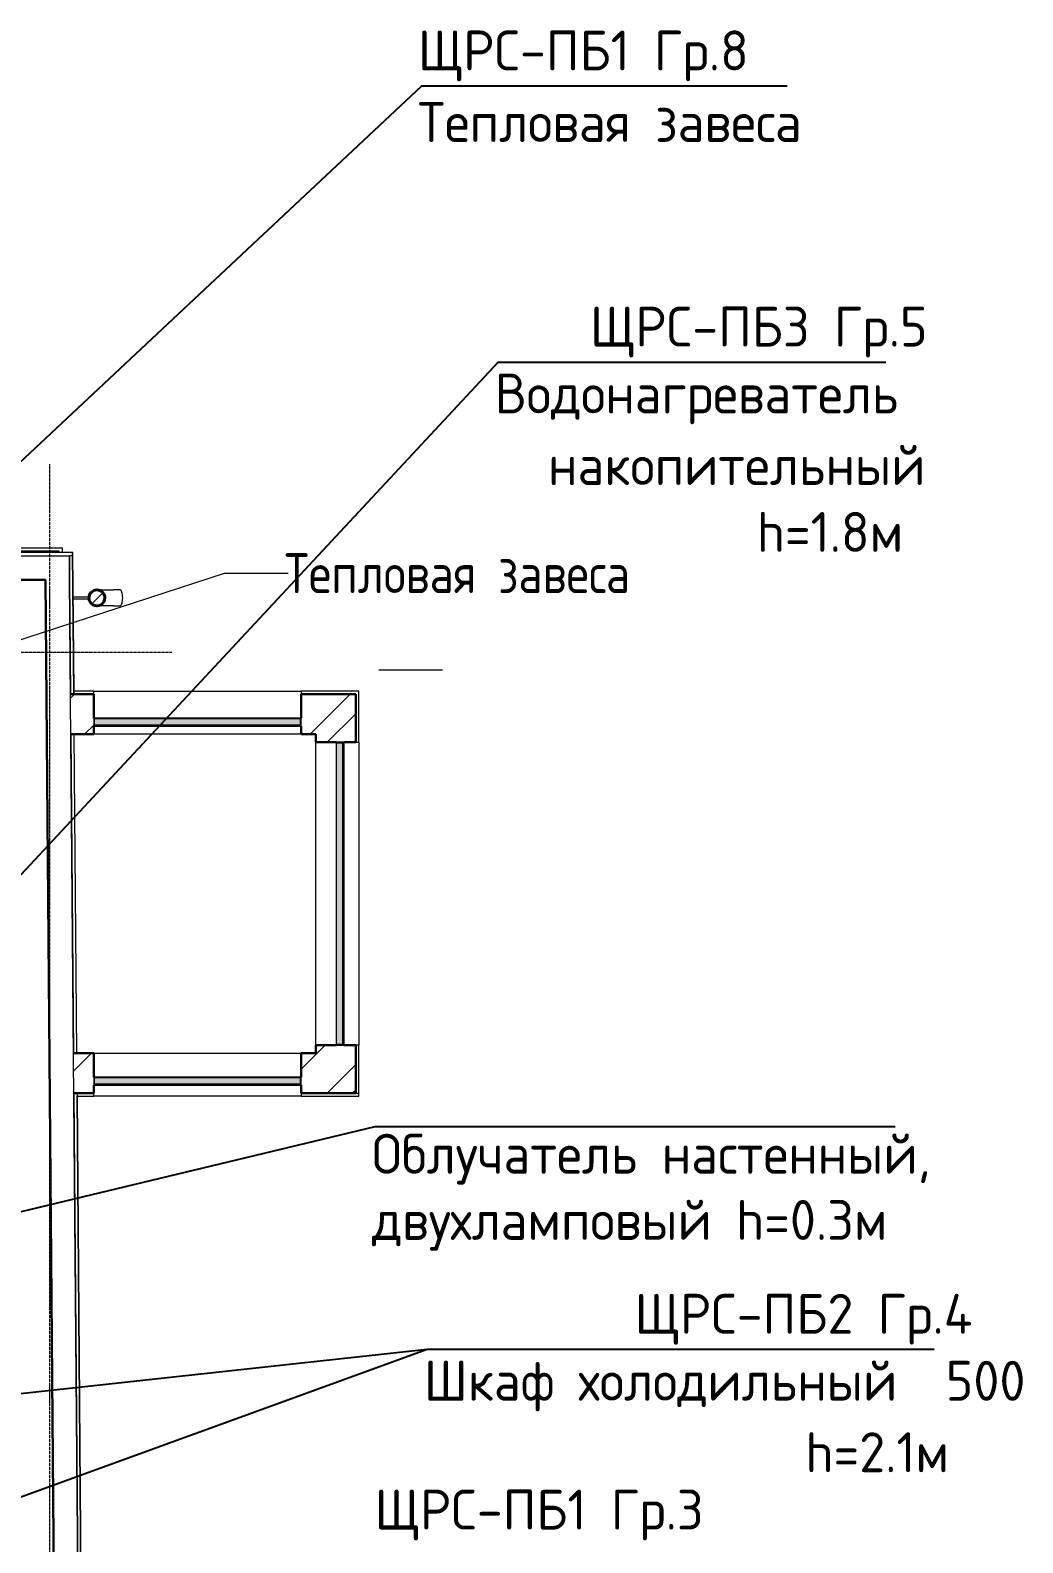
# Model space of a CAD drawing. Header units: millimetres. Extents: x -32 to 417638015, y -35 to 175284279.
# Drawn here: x 224921 to 231144, y 89229 to 98712 of the extents above; entities that cross this region are included whole.
import ezdxf

# ---------------------------------------------------------------- set-up
doc = ezdxf.new("R2010")
doc.units = ezdxf.units.MM
doc.linetypes.add('ADSK_Линия сетки', pattern=[25, 20, -2.5, 0, -2.5])
for name, color, linetype, lineweight in [('_ Окна', 7, 'Continuous', 9), ('Аннотация', 7, 'Continuous', 18), ('Обобщенные модели', 7, 'Continuous', 18), ('Окна', 7, 'Continuous', 9), ('Оси', 253, 'Continuous', 9), ('Стены внутренние', 7, 'Continuous', 18), ('Стены наружные', 7, 'Continuous', 18), ('Стены несущие', 7, 'Continuous', 30), ('Стены отделка', 7, 'Continuous', 30), ('Стены штриховка', 7, 'Continuous', 9), ('ШТРИХОВКА', 252, 'Continuous', 15)]:
    doc.layers.add(name, color=color, linetype=linetype, lineweight=lineweight)
doc.layers.add('PDF __ЭМ_Надписи', color=7, linetype='Continuous')
doc.layers.add('PDF _Текст', color=7, linetype='Continuous')
doc.styles.add('GOST Common_2', font='GOST_Common.ttf', dxfattribs={"width": 0.9, "height": 250})
doc.styles.add('PDF GOST Common', font='GOST_Common.ttf')
pattern_1 = [(45, (557.2, 188.9), (-235.7317, 235.7317), []), (45, (714.35, 188.9), (-235.7317, 235.7317), [])]

# ---------------------------------------------------------------- blocks, each defined once
blk = doc.blocks.new('1 этаж')
at = {"layer": 'Обобщенные модели', "lineweight": 9}
h = blk.add_hatch(dxfattribs=at)
h.set_pattern_fill('FP_18', color=8, angle=-89.5366181, style=0, pattern_type=2)
h.set_pattern_definition([(45.00038, (557.2, 188.9), (-106.06672, 106.0653), [])])
h.paths.add_polyline_path([(56191.077, 43524.568), (56213.328, 43524.748), (56233.298, 43534.565), (56247.031, 43552.074), (56251.807, 43573.807), (56245.885, 43596.44), (56231.482, 43613.304), (56212.54, 43622.238), (56187.967, 43620.916), (56170.319, 43612.241), (56156.586, 43594.732), (56152.384, 43570.572), (56156.937, 43551.345), (56170.951, 43534.06), (56190.695, 43524.748)])
at = {"layer": 'Окна'}
for points in [[(57476.8, 42816.509), (57479.3, 42819.009), (56184.3, 42819.009), (56186.8, 42816.509)], [(56189.495, 42776.703), (57476.8, 42776.703), (57476.8, 42816.509), (56186.8, 42816.509), (56186.8, 42776.703)], [(57434.3, 42774.009), (57474.106, 42774.009), (57476.8, 42776.703), (56186.8, 42776.703), (56189.495, 42774.009), (57431.8, 42774.009)], [(57431.8, 42771.509), (57434.3, 42774.009), (56229.3, 42774.009), (56231.8, 42771.509)], [(57429.3, 42769.009), (57431.8, 42769.009), (57431.8, 42771.509), (56231.8, 42771.509), (56231.8, 42769.009)], [(57701.969, 40771.509), (57704.469, 40774.009), (57704.469, 42664.009), (57701.969, 42666.509), (57701.969, 40774.009)], [(57704.469, 40774.009), (57744.275, 40774.009), (57744.275, 42664.009), (57704.469, 42664.009), (57704.469, 40776.703)], [(57744.275, 40774.009), (57746.969, 40776.703), (57746.969, 42661.315), (57744.275, 42664.009), (57744.275, 40776.703)], [(57746.969, 40816.509), (57749.469, 40819.009), (57749.469, 42619.009), (57746.969, 42621.509), (57746.969, 40819.009)], [(57751.969, 40819.009), (57751.969, 42619.009), (57749.469, 42619.009), (57749.469, 40819.009)], [(57476.8, 40566.509), (57479.3, 40569.009), (56184.3, 40569.009), (56186.8, 40566.509)], [(56189.495, 40526.703), (57476.8, 40526.703), (57476.8, 40566.509), (56186.8, 40566.509), (56186.8, 40526.703)], [(57434.3, 40524.009), (57474.106, 40524.009), (57476.8, 40526.703), (56186.8, 40526.703), (56189.495, 40524.009), (57431.8, 40524.009)], [(57431.8, 40521.509), (57434.3, 40524.009), (56229.3, 40524.009), (56231.8, 40521.509)], [(57429.3, 40519.009), (57431.8, 40519.009), (57431.8, 40521.509), (56231.8, 40521.509), (56231.8, 40519.009)]]:
    blk.add_hatch(color=8, dxfattribs=at).paths.add_polyline_path(points)
at = {"layer": 'Стены внутренние', "lineweight": 9}
h = blk.add_hatch(dxfattribs=at)
h.set_pattern_fill('FP_28', color=8, style=0, pattern_type=2)
h.set_pattern_definition(pattern_1)
h.paths.add_polyline_path([(56074.889, 42719.009), (56181.8, 42719.009), (56181.8, 42969.009), (56036.691, 42969.009), (56038.713, 42719.009), (56058.713, 42719.009)])
h.paths.add_polyline_path([(57574.597, 42719.009), (57574.597, 42969.009), (57481.8, 42969.009), (57481.8, 42719.009), (57558.744, 42719.009)])
h = blk.add_hatch(dxfattribs=at)
h.set_pattern_fill('FP_28', color=8, style=0, pattern_type=2)
h.set_pattern_definition(pattern_1)
h.paths.add_polyline_path([(57824.597, 40719.009), (57824.597, 40769.009), (57574.597, 40769.009), (57574.597, 40719.009), (57784.461, 40719.009)])
h.paths.add_polyline_path([(57574.597, 42669.009), (57824.597, 42669.009), (57824.597, 42969.009), (57574.597, 42969.009), (57574.597, 42684.063)])
h = blk.add_hatch(dxfattribs=at)
h.set_pattern_fill('FP_28', color=8, style=0, pattern_type=2)
h.set_pattern_definition(pattern_1)
h.paths.add_polyline_path([(56074.889, 40469.009), (56181.8, 40469.009), (56181.8, 40719.009), (56054.888, 40719.009), (56056.91, 40469.009), (56058.713, 40469.009)])
h.paths.add_polyline_path([(57574.597, 40469.009), (57824.597, 40469.009), (57824.597, 40719.009), (57481.8, 40719.009), (57481.8, 40469.009), (57514.292, 40469.009)])
at = {"layer": '_ Окна', "color": 8, "lineweight": 18}
for p, q in [((56184.3, 42819.009), (56181.8, 42819.009)), ((56181.8, 42819.009), (56181.8, 42769.009)), ((56181.8, 42769.009), (56231.8, 42769.009)), ((56186.8, 42816.509), (56184.3, 42819.009)), ((56186.8, 42776.703), (56186.8, 42816.509)), ((56189.495, 42774.009), (56186.8, 42776.703)), ((56229.3, 42774.009), (56189.495, 42774.009)), ((56231.8, 42771.509), (56229.3, 42774.009)), ((56231.8, 42769.009), (56231.8, 42771.509)), ((57434.3, 42774.009), (57431.8, 42771.509)), ((57431.8, 42771.509), (57431.8, 42769.009)), ((57431.8, 42769.009), (57481.8, 42769.009)), ((57474.106, 42774.009), (57434.3, 42774.009)), ((57476.8, 42776.703), (57474.106, 42774.009)), ((57479.3, 42819.009), (57476.8, 42816.509)), ((57476.8, 42816.509), (57476.8, 42776.703)), ((57481.8, 42819.009), (57479.3, 42819.009)), ((57481.8, 42769.009), (57481.8, 42819.009)), ((57751.969, 42669.009), (57701.969, 42669.009)), ((57701.969, 42669.009), (57701.969, 42666.509)), ((57701.969, 42666.509), (57704.469, 42664.009)), ((57704.469, 42664.009), (57744.275, 42664.009)), ((57744.275, 42664.009), (57746.969, 42661.315)), ((57746.969, 42661.315), (57746.969, 42621.509)), ((57746.969, 42621.509), (57749.469, 42619.009)), ((57749.469, 42619.009), (57751.969, 42619.009)), ((57751.969, 42619.009), (57751.969, 42669.009)), ((57749.469, 40819.009), (57746.969, 40816.509)), ((57746.969, 40816.509), (57746.969, 40776.703)), ((57751.969, 40819.009), (57749.469, 40819.009)), ((57751.969, 40769.009), (57751.969, 40819.009)), ((57704.469, 40774.009), (57701.969, 40771.509)), ((57701.969, 40771.509), (57701.969, 40769.009)), ((57701.969, 40769.009), (57751.969, 40769.009)), ((57744.275, 40774.009), (57704.469, 40774.009)), ((57746.969, 40776.703), (57744.275, 40774.009)), ((56184.3, 40569.009), (56181.8, 40569.009)), ((56181.8, 40569.009), (56181.8, 40519.009)), ((56181.8, 40519.009), (56231.8, 40519.009)), ((56186.8, 40566.509), (56184.3, 40569.009)), ((56186.8, 40526.703), (56186.8, 40566.509)), ((56189.495, 40524.009), (56186.8, 40526.703)), ((56229.3, 40524.009), (56189.495, 40524.009)), ((56231.8, 40521.509), (56229.3, 40524.009)), ((56231.8, 40519.009), (56231.8, 40521.509)), ((57434.3, 40524.009), (57431.8, 40521.509)), ((57431.8, 40521.509), (57431.8, 40519.009)), ((57431.8, 40519.009), (57481.8, 40519.009)), ((57474.106, 40524.009), (57434.3, 40524.009)), ((57476.8, 40526.703), (57474.106, 40524.009)), ((57479.3, 40569.009), (57476.8, 40566.509)), ((57476.8, 40566.509), (57476.8, 40526.703)), ((57481.8, 40569.009), (57479.3, 40569.009)), ((57481.8, 40519.009), (57481.8, 40569.009))]:
    blk.add_line(p, q, dxfattribs=at)
at = {"layer": 'Аннотация', "color": 8, "lineweight": 9}
for p, q in [((54847.15, 43027.677), (57000.757, 43728.364)), ((57000.757, 43728.364), (57401, 43728.364)), ((57968.647, 43123.559), (58368.89, 43123.559))]:
    blk.add_line(p, q, dxfattribs=at)
at = {"layer": 'Обобщенные модели', "color": 8}
for p, q in [((56347.551, 43624.583), (56305.048, 43624.239)), ((56150.911, 43577.991), (56052.868, 43577.198)), ((56052.947, 43567.199), (56150.991, 43567.992)), ((56305.857, 43524.243), (56348.359, 43524.586))]:
    blk.add_line(p, q, dxfattribs=at)
at = {"layer": 'Обобщенные модели', "color": 8, "flags": 128}
for points in [[(56214.42, 43623.506), (56215.691, 43623.517), (56218.354, 43623.538), (56221.23, 43623.562), (56224.315, 43623.586), (56227.603, 43623.613), (56231.088, 43623.641), (56234.767, 43623.671), (56238.632, 43623.702), (56242.677, 43623.735), (56246.896, 43623.769), (56251.283, 43623.805), (56255.829, 43623.841), (56260.529, 43623.879), (56265.374, 43623.919), (56270.356, 43623.959), (56275.468, 43624), (56280.702, 43624.042), (56286.049, 43624.086), (56291.5, 43624.13), (56297.047, 43624.175), (56302.681, 43624.22), (56305.048, 43624.239)], [(56305.857, 43524.243), (56300.189, 43524.197), (56294.605, 43524.152), (56289.113, 43524.107), (56283.721, 43524.064), (56278.44, 43524.021), (56273.276, 43523.979), (56268.239, 43523.938), (56263.335, 43523.899), (56258.575, 43523.86), (56253.963, 43523.823), (56249.51, 43523.787), (56245.22, 43523.752), (56241.101, 43523.719), (56237.161, 43523.687), (56233.404, 43523.657), (56229.837, 43523.628), (56226.467, 43523.601), (56223.297, 43523.575), (56220.333, 43523.551), (56217.581, 43523.529), (56215.229, 43523.51)]]:
    blk.add_lwpolyline(points, dxfattribs=at)
at = {"layer": 'Обобщенные модели', "color": 8}
for start, end in [(0.4633819, 180.4633819), (180.4633819, 0.4633819)]:
    blk.add_arc((56201.808, 43573.403), 52, start, end, dxfattribs=at)
at = {"layer": 'Обобщенные модели', "color": 8, "lineweight": 40}
for start, end in [(0.4633819, 180.4633819), (180.4633819, 0.4633819)]:
    blk.add_arc((56201.808, 43573.403), 50, start, end, dxfattribs=at)
at = {"layer": 'Обобщенные модели', "color": 8}
for start_param, end_param in [(4.71238898, 6.28318531), (3.14159265, 4.71238898)]:
    blk.add_ellipse((56347.955, 43574.585), major_axis=(-0.404, 49.998), ratio=0.30901699, start_param=start_param, end_param=end_param, dxfattribs=at)
at = {"layer": 'Окна', "color": 8}
for p, q in [((57479.3, 42819.009), (56184.3, 42819.009)), ((56186.8, 42816.509), (57476.8, 42816.509)), ((56186.8, 42776.703), (57476.8, 42776.703)), ((57434.3, 42774.009), (56229.3, 42774.009)), ((56231.8, 42771.509), (57431.8, 42771.509)), ((56231.8, 42769.009), (57431.8, 42769.009)), ((57701.969, 42666.509), (57701.969, 40771.509)), ((57704.469, 40774.009), (57704.469, 42664.009)), ((57744.275, 40774.009), (57744.275, 42664.009)), ((57746.969, 42621.509), (57746.969, 40816.509)), ((57749.469, 40819.009), (57749.469, 42619.009)), ((57751.969, 40819.009), (57751.969, 42619.009)), ((57479.3, 40569.009), (56184.3, 40569.009)), ((56186.8, 40566.509), (57476.8, 40566.509)), ((56186.8, 40526.703), (57476.8, 40526.703)), ((57434.3, 40524.009), (56229.3, 40524.009)), ((56231.8, 40521.509), (57431.8, 40521.509)), ((56231.8, 40519.009), (57431.8, 40519.009))]:
    blk.add_line(p, q, dxfattribs=at)
at = {"layer": 'Оси', "color": 8, "linetype": 'ADSK_Линия сетки'}
for p, q in [((55906.766, -4162.595), (55906.766, 44411.9)), ((-9557.528, 43233.902), (56672.201, 43233.902))]:
    blk.add_line(p, q, dxfattribs=at)
at = {"layer": 'Стены внутренние', "color": 8}
for p, q in [((57481.8, 42719.009), (56181.8, 42719.009)), ((57574.597, 40769.009), (57574.597, 42669.009)), ((56181.8, 40719.009), (57481.8, 40719.009))]:
    blk.add_line(p, q, dxfattribs=at)
at = {"layer": 'Стены наружные', "color": 8}
for p, q in [((54793.589, 43887.707), (55983.508, 43887.707)), ((55689.81, 43867.707), (55963.67, 43867.707)), ((55963.67, 43867.707), (55963.751, 43857.707)), ((55983.508, 43887.707), (55983.752, 43857.707)), ((56181.8, 42989.009), (57481.8, 42989.009)), ((57844.597, 42669.009), (57844.597, 40769.009)), ((57481.8, 40449.009), (56181.8, 40449.009))]:
    blk.add_line(p, q, dxfattribs=at)
at = {"layer": 'Стены несущие', "color": 8}
for p, q in [((54769.201, 43687.707), (55880.154, 43687.707)), ((55939.723, 36322.37), (55880.154, 43687.707)), ((56181.8, 42969.009), (56036.691, 42969.009)), ((56181.8, 42819.009), (56181.8, 42969.009)), ((57481.8, 42969.009), (57481.8, 42819.009)), ((57824.597, 42969.009), (57481.8, 42969.009)), ((57824.597, 42969.009), (57824.597, 42669.009)), ((57824.597, 42669.009), (57824.597, 42969.009)), ((56181.8, 42719.009), (56181.8, 42769.009)), ((57481.8, 42769.009), (57481.8, 42719.009)), ((56038.713, 42719.009), (56181.8, 42719.009)), ((57481.8, 42719.009), (57574.597, 42719.009)), ((57574.597, 42719.009), (57574.597, 42669.009)), ((57574.597, 42669.009), (57701.969, 42669.009)), ((57751.969, 42669.009), (57824.597, 42669.009)), ((56181.8, 40719.009), (56054.888, 40719.009)), ((56181.8, 40569.009), (56181.8, 40719.009)), ((57574.597, 40719.009), (57481.8, 40719.009)), ((57481.8, 40719.009), (57481.8, 40569.009)), ((57574.597, 40769.009), (57574.597, 40719.009)), ((57701.969, 40769.009), (57574.597, 40769.009)), ((57824.597, 40769.009), (57751.969, 40769.009)), ((57824.597, 40769.009), (57824.597, 40719.009)), ((57824.597, 40469.009), (57824.597, 40769.009)), ((56181.8, 40469.009), (56181.8, 40519.009)), ((57481.8, 40519.009), (57481.8, 40469.009)), ((56056.91, 40469.009), (56181.8, 40469.009)), ((57824.597, 40469.009), (57481.8, 40469.009))]:
    blk.add_line(p, q, dxfattribs=at)
at = {"layer": 'Стены отделка', "color": 8, "lineweight": 9}
for p, q in [((56049.504, 43857.707), (54769.201, 43857.707)), ((56039.584, 43858.707), (54792.201, 43858.707)), ((56029.665, 43837.707), (56030.878, 43687.707)), ((56030.878, 43687.707), (56029.665, 43837.707)), ((56039.584, 43857.707), (56039.584, 43858.707)), ((56056.691, 42969.009), (56049.504, 43857.707)), ((56050.659, 43857.716), (56049.659, 43857.708)), ((56049.659, 43857.708), (56056.667, 42989.009)), ((56057.667, 42989.009), (56050.659, 43857.716)), ((55880.154, 43687.707), (55880.873, 43687.707)), ((55880.873, 43687.707), (55940.442, 36322.375)), ((56056.667, 42989.009), (56057.5, 42989.009)), ((56057.5, 42989.009), (56057.5, 42969.009)), ((56181.8, 42989.009), (56057.667, 42989.009)), ((56181.8, 42969.009), (56181.8, 42989.009)), ((57844.597, 42989.009), (57481.8, 42989.009)), ((57481.8, 42989.009), (57481.8, 42969.009)), ((57824.597, 42969.009), (57824.597, 42969.009)), ((57844.597, 42669.009), (57844.597, 42989.009)), ((56074.889, 40719.009), (56058.713, 42719.009)), ((57824.597, 42669.009), (57844.597, 42669.009)), ((57844.597, 40769.009), (57824.597, 40769.009)), ((57824.597, 40719.009), (57824.597, 40469.009)), ((57844.597, 40449.009), (57844.597, 40769.009)), ((56110.436, 36323.75), (56077.072, 40449.009)), ((56077.16, 40449.009), (56110.442, 36323.75)), ((56078.16, 40449.009), (56181.8, 40449.009)), ((56111.442, 36323.758), (56078.16, 40449.009)), ((56181.8, 40449.009), (56181.8, 40469.009)), ((57481.8, 40469.009), (57481.8, 40449.009)), ((57481.8, 40449.009), (57844.597, 40449.009)), ((57824.597, 40469.009), (57844.597, 40469.009))]:
    blk.add_line(p, q, dxfattribs=at)
at = {"layer": 'Стены штриховка', "color": 8}
for p, q in [((54929.701, 43837.707), (56029.665, 43837.707)), ((56049.666, 43837.707), (56029.665, 43837.707)), ((56030.878, 43687.707), (56036.691, 42969.009)), ((56090.437, 36323.588), (56030.878, 43687.707)), ((56057.5, 42989.009), (56057.667, 42989.009)), ((56038.713, 42719.009), (56054.888, 40719.009)), ((56056.91, 40469.009), (56090.437, 36323.588)), ((56076.911, 40469.009), (56077.072, 40449.009)), ((56078.16, 40449.009), (56077.16, 40449.009))]:
    blk.add_line(p, q, dxfattribs=at)
at = {"layer": 'Аннотация', "color": 8, "style": 'GOST Common_2', "width": 0.9}
blk.add_text('Тепловая завеса', height=250, dxfattribs=at).set_placement((57378.5, 43603.557))

msp = doc.modelspace()

# ---------------------------------------------------------------- linework, layer by layer
at = {"layer": 'PDF __ЭМ_Надписи', "lineweight": 25}
for points in [[(223424.3, 94662.2), (227376.6, 98362.9), (229666.8, 98362.9)], [(222521, 90903.6), (227854.9, 96631.3), (230284.9, 96631.3)], [(224438.3, 91202.4), (227084.6, 91839.2), (230344.2, 91839.2)], [(224495.3, 90124.6), (227410.5, 90442.1)], [(224520.8, 89393.3), (227410.5, 90442.1), (230589.8, 90442.1)]]:
    msp.add_lwpolyline(points, dxfattribs=at)

# ---------------------------------------------------------------- block references
at = {"layer": 'ШТРИХОВКА'}
msp.add_blockref('1 этаж', (169137.4, 51579.3), dxfattribs=at)

# ---------------------------------------------------------------- texts
at = {"layer": 'PDF _Текст', "attachment_point": 4, "style": 'PDF GOST Common'}
for s, insert, char_height in [('ЩРС-ПБ1 Гр.8', (227351.4, 98551.1), 250.021), ('Тепловая завеса', (227351.4, 98136.3), 250.021), ('ЩРС-ПБ3 Гр.5', (228430.9, 96819.6), 250.021), ('Водонагреватель', (227834, 96400.5), 250.021), ('накопительный', (228168.4, 95985.6), 250.021), ('h=1.8м', (229476.6, 95566.5), 250.02), ('Облучатель настенный,', (227063.5, 91633.6), 250.021), ('двухламповый h=0.3м', (227063.5, 91218.7), 250.021), ('ЩРС-ПБ2 Гр.4', (228710.3, 90630.3), 250.021), ('Шкаф холодильный  500', (227389.5, 90211.2), 250.021), ('h=2.1м', (229781.4, 89796.3), 250.02), ('ЩРС-ПБ1 Гр.3', (227080.4, 89402.6), 250.021)]:
    msp.add_mtext(s, dxfattribs=dict(at, insert=insert, char_height=char_height))

doc.saveas('drawing.dxf')
